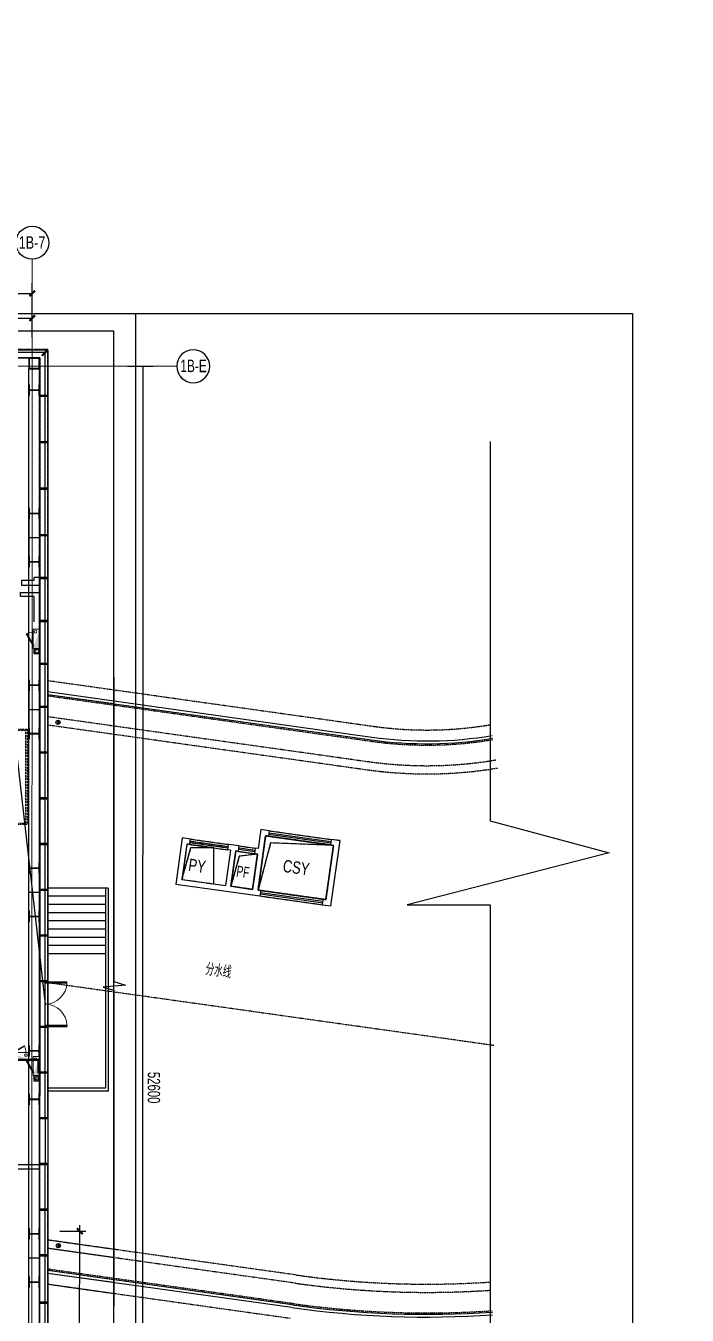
# Model space of a CAD drawing. Header units: millimetres. Extents: x 285006 to 3037698, y -2820855 to 192241.
# Drawn here: x 861499 to 885626, y -2771320 to -2724316 of the extents above; entities that cross this region are included whole.
import ezdxf
from ezdxf.enums import TextEntityAlignment as Align
from ezdxf.xclip import XClip

# ---------------------------------------------------------------- set-up
doc = ezdxf.new("R2010")
doc.units = ezdxf.units.MM
doc.header["$XCLIPFRAME"] = 2
doc.header["$PDMODE"] = 35
doc.header["$PDSIZE"] = -0.1
for name, pattern in [('1#C-6F$0$CONTINOUS', [0]), ('1#C-6F$0$DASH', [0.35, 0.25, -0.1]), ('1#C-6F$0$DASHED2', [0.375, 0.25, -0.125]), ('1#C-6F$0$DOTE', [2.42, 2, -0.2, 0.02, -0.2]), ('DASH', [0.35, 0.25, -0.1])]:
    doc.linetypes.add(name, pattern=pattern)
for name, color, linetype in [('1#C-6F$0$0-XREF', 7, 'Continuous'), ('1#C-6F$0$A-ROOM-IDEN', 7, 'Continuous'), ('1#C-6F$0$A-WALL', 2, 'Continuous'), ('1#C-6F$0$S-W-BEAMLINE', 4, '1#C-6F$0$DASHED2'), ('4玻璃幕墙', 1, 'Continuous'), ('6铝型材', 8, 'Continuous'), ('___', 4, 'Continuous'), ('__附着_A10-J_KJ_2_B_28F_SEN22M3I_设计区$0$A_WALL_BRIK(砌块墙)', 190, 'Continuous'), ('BS-STAIR', 30, 'Continuous'), ('COLUMN', 160, 'Continuous'), ('DOOR', 60, 'Continuous'), ('DS-NOTES', 8, 'Continuous'), ('FF-FURN', 51, 'Continuous'), ('WALL', 255, 'Continuous'), ('WALL-地台', 8, 'Continuous')]:
    doc.layers.add(name, color=color, linetype=linetype)
for name, color, linetype, lineweight in [('1#C-6F$0$0LL', 10, 'Continuous', 30), ('1#C-6F$0$0XG-X', 1, 'Continuous', 18), ('1#C-6F$0$A-ANNO-GRID', 10, '1#C-6F$0$DOTE', 18), ('1#C-6F$0$A-ANNO-GRID-DIMS', 117, 'Continuous', 18), ('1#C-6F$0$A-ANNO-SYMB', 4, 'Continuous', 25), ('1#C-6F$0$A-ANNO-TEXT', 7, 'Continuous', 25), ('1#C-6F$0$A-FLOR-BALC', 74, 'Continuous', 30), ('1#C-6F$0$A-HOLE', 5, 'Continuous', 25), ('1#C-6F$0$A-SHET-TEXT', 7, 'Continuous', 25), ('1#C-6F$0$P-DRAI-FLDR', 1, 'Continuous', 20), ('DIM-1B-6F$0$A-ANNO-DIMS', 73, 'Continuous', 18), ('WALL-1C-6F-1$0$A-WALL-GLAZ', 142, 'Continuous', 18), ('板边洞口-1C-6F$0$A-HOLE', 5, 'Continuous', 25)]:
    doc.layers.add(name, color=color, linetype=linetype, lineweight=lineweight)
doc.layers.add('1#C-6F$0$0ll-point', color=1, linetype='Continuous', plot=False)
doc.layers.add('1#C-6F$0$20201221墙身范围', color=6, linetype='Continuous', plot=False)
doc.styles.add('1#C-6F$0$HYGB2014', font='hygbsz.shx', dxfattribs={"width": 0.7, "bigfont": 'hygbhz.shx'})
doc.styles.add('1#C-6F$0$HYGBSZ', font='hygbsz', dxfattribs={"width": 0.7, "bigfont": 'hygbhz'})
doc.styles.add('1#C-6F$0$Standard', font='gbenor.shx', dxfattribs={"bigfont": 'gbcbig.shx'})
doc.styles.add('CCD_DIM', font='archs.shx', dxfattribs={"width": 0.7})
doc.styles.add('DIM-1B-6F$0$HYGB2014', font='hygbsz.shx', dxfattribs={"width": 0.7, "bigfont": 'hygbhz.shx'})
doc.dimstyles.new('1#C-6F$0$DIMN150', dxfattribs={"dimscale": 1.5, "dimtxt": 260, "dimasz": 100, "dimexe": 150, "dimexo": 300, "dimgap": 100, "dimtad": 0, "dimdec": 0, "dimzin": 0, "dimdsep": 46, "dimtxsty": '1#C-6F$0$HYGBSZ', "dimblk": '1#C-6F$0$_ArchTick', "dimcen": 0.09, "dimdle": 150, "dimclrd": 256, "dimclre": 256, "dimclrt": 7, "dimazin": 0, "dimtfac": 1, "dimtdec": 0, "dimtix": 1, "dimtmove": 2, "dimatfit": 3, "dimldrblk": '1#C-6F$0$_ArchTick', "dimfxl": 250, "dimtvp": 1, "dimtolj": 1, "dimtzin": 0, "dimarcsym": 0})
doc.dimstyles.new('1#C-6F$0$HYDIMN150', dxfattribs={"dimscale": 1.5, "dimtxt": 300, "dimasz": 1, "dimexe": 250, "dimexo": 300, "dimgap": 0, "dimtad": 0, "dimdec": 0, "dimzin": 0, "dimdsep": 46, "dimtxsty": '1#C-6F$0$HYGB2014', "dimblk": '1#C-6F$0$_ArchTick', "dimcen": 0.09, "dimclrt": 7, "dimazin": 0, "dimtfac": 1, "dimtdec": 0, "dimtix": 1, "dimtmove": 2, "dimatfit": 3, "dimfxl": 1, "dimtvp": 1, "dimtolj": 1, "dimtzin": 0, "dimarcsym": 0})
doc.dimstyles.new('DIM-1B-6F$0$DIMN', dxfattribs={"dimtxt": 300, "dimasz": 100, "dimexe": 250, "dimexo": 300, "dimgap": 0, "dimtad": 0, "dimdec": 0, "dimzin": 0, "dimdsep": 46, "dimtxsty": 'DIM-1B-6F$0$HYGB2014', "dimblk": 'DIM-1B-6F$0$_archtick', "dimcen": 0.09, "dimdle": 150, "dimclrt": 7, "dimazin": 0, "dimtfac": 1, "dimtdec": 0, "dimtix": 1, "dimtmove": 2, "dimatfit": 3, "dimfxl": 1, "dimtvp": 1, "dimtolj": 1, "dimtzin": 0, "dimarcsym": 0})

# ---------------------------------------------------------------- blocks, each defined once
blk = doc.blocks.new('WALL-1C-6F-1$0$mullion_____')
at = {"layer": '6铝型材'}
for p, q in [((-36798, -1713), (-36798, -1433)), ((-36798, -1433), (-36758, -1433)), ((-36798, -1713), (-36758, -1713)), ((-36778, -1713), (-36778, -1733)), ((-36758, -1713), (-36758, -1433))]:
    blk.add_line(p, q, dxfattribs=at)
blk = doc.blocks.new('WALL-1C-6F-1')
at = {"layer": '4玻璃幕墙'}
for p, q in [((98388635, 18822923), (98374985, 18822923)), ((98388635, 18810242), (98388635, 18822923)), ((98388735, 18810559), (98400553, 18808898)), ((98388735, 18810458), (98400539, 18808799))]:
    blk.add_line(p, q, dxfattribs=at)
for points in [[(98388635, 18795019), (98388635, 18810242)], [(98388635, 18768923), (98388635, 18793313)], [(98397644, 18788201), (98388735, 18789453)], [(98397630, 18788102), (98388735, 18789352)]]:
    blk.add_lwpolyline(points, dxfattribs=at)
for radius, start, end in [(14500, 262, 279.5066), (14400, 262, 279.5066), (35400, 262.0003, 273.8853), (35300, 262.0003, 273.8853)]:
    blk.add_arc((98402557, 18823158), radius, start, end, dxfattribs=at)
at = {"layer": 'WALL-地台', "linetype": 'DASH', "ltscale": 200}
for p, q in [((98388735, 18823023), (98374885, 18823023)), ((98388735, 18810228), (98388735, 18823023)), ((98388435, 18822723), (98375185, 18822723)), ((98388435, 18810270), (98388435, 18822723)), ((98388735, 18810963), (98400608, 18809294)), ((98388735, 18810407), (98400532, 18808749)), ((98388735, 18809650), (98400427, 18808007)), ((98388735, 18809347), (98400386, 18807709)), ((98388735, 18799955), (98405023, 18797666))]:
    blk.add_line(p, q, dxfattribs=at)
for points in [[(98388435, 18794979), (98388435, 18810270)], [(98388735, 18794999), (98388735, 18810228)], [(98388435, 18768923), (98388435, 18793313)], [(98388735, 18768923), (98388735, 18793333)], [(98397797, 18789290), (98388735, 18790564)], [(98397755, 18788993), (98388735, 18790261)], [(98397651, 18788251), (98388735, 18789504)], [(98397574, 18787706), (98388735, 18788948)]]:
    blk.add_lwpolyline(points, dxfattribs=at)
for radius, start, end in [(14000, 262, 279.5066), (14550, 262, 279.5066), (15600, 262, 279.5066), (15300, 262, 279.5066), (34500, 262.0003, 273.8853), (34200, 262.0003, 273.8853), (35250, 262.0003, 273.8853)]:
    blk.add_arc((98402557, 18823158), radius, start, end, dxfattribs=at)
at = {"layer": 'WALL-1C-6F-1$0$A-WALL-GLAZ', "lineweight": -3}
for p, xscale, rotation in [((98413516, 18795791), -0.9999999999999999, 134.9999997691784), ((98387002, 18784554), -1, 89.99999957281068), ((98387002, 18782863), -1, 89.99999957281068), ((98387002, 18781172), -1, 89.99999957281068), ((98387002, 18777915), -1, 89.99999957281068), ((98387002, 18776349), -1, 89.99999957281068), ((98387002, 18774783), -1, 89.99999957281068), ((98387002, 18773217), -1, 89.99999957281068), ((98387002, 18771551), -1, 89.99999957281068), ((98387002, 18769885), -1, 89.99999957293808), ((98387002, 18768219), -1, 89.99999957281068), ((98387002, 18766552), -1, 89.99999957293808), ((98387002, 18764886), -1, 89.99999957281068), ((98387002, 18763220), -1, 89.99999957281068), ((98387002, 18761554), -1, 89.99999957281068), ((98387002, 18759888), -1, 89.99999957281068), ((98387002, 18758221), -1, 89.99999957281068), ((98387002, 18756555), -1, 89.99999957281068), ((98387002, 18754889), -1, 89.99999957281068), ((98387002, 18753223), -1, 89.99999957281068), ((98387002, 18751499), -1, 89.99999957281068)]:
    blk.add_blockref('WALL-1C-6F-1$0$mullion_____', p, dxfattribs=dict(at, xscale=xscale, rotation=rotation))
at = {"layer": 'WALL-地台', "linetype": 'DASH', "ltscale": 200, "xscale": -1, "rotation": 89.99999957281068}
blk.add_blockref('WALL-1C-6F-1$0$mullion_____', (98387002, 18779481), dxfattribs=at)
blk = doc.blocks.new('1#C-6F$0$A$C07A93526')
at = {"layer": '1#C-6F$0$P-DRAI-FLDR', "lineweight": -3}
for p, q in [((-29, 70), (-9, -75)), ((-11, 75), (11, -75)), ((9, 75), (29, -70))]:
    blk.add_line(p, q, dxfattribs=at)
blk.add_circle((0, 0), 75.9, dxfattribs=at)
blk = doc.blocks.new('1#C-6F$0$A$C346419F8')
at = {"layer": '1#C-6F$0$S-W-BEAMLINE', "color": 6, "linetype": '1#C-6F$0$CONTINOUS'}
for points in [[(0, 400), (0, 0), (400, 0), (400, 400)], [(20, 380), (20, 20), (380, 20), (380, 380)]]:
    blk.add_lwpolyline(points, close=True, dxfattribs=at)
blk = doc.blocks.new('1#C-6F$0$A$C13D20D7F')
at = {"layer": '1#C-6F$0$S-W-BEAMLINE', "color": 6, "linetype": '1#C-6F$0$CONTINOUS'}
blk.add_lwpolyline([(380, 200), (20, 200), (20, 13), (0, 13), (0, 413), (20, 413), (20, 225), (380, 225), (380, 413), (400, 413), (400, 13), (380, 13)], close=True, dxfattribs=at)
blk = doc.blocks.new('dfgdergherhre')
at = {"layer": 'WALL-地台', "linetype": 'DASH', "ltscale": 200}
for p, q in [((3281179, 4575341, 0), (3281179, 4627346, 0)), ((3281579, 4575341, 0), (3281579, 4627346, 0)), ((3281579, 4621182, 0), (3281179, 4621182, 0)), ((3281579, 4614919, 0), (3281179, 4614919, 0)), ((3281179, 4608266, 0), (3281579, 4608266, 0)), ((3281179, 4594937, 0), (3281579, 4594937, 0))]:
    blk.add_line(p, q, dxfattribs=at)
at = {"layer": '1#C-6F$0$0-XREF', "ltscale": 1.5, "rotation": 359.999308722076}
for name, p in [('1#C-6F$0$A$C346419F8', (3281179, 4627346, 0)), ('1#C-6F$0$A$C13D20D7F', (3281179, 4626363, 0)), ('1#C-6F$0$A$C13D20D7F', (3281179, 4621865, 0)), ('1#C-6F$0$A$C13D20D7F', (3281179, 4620099, 0)), ('1#C-6F$0$A$C13D20D7F', (3281179, 4615602, 0)), ('1#C-6F$0$A$C13D20D7F', (3281179, 4613836, 0)), ('1#C-6F$0$A$C13D20D7F', (3281179, 4608937, 0)), ('1#C-6F$0$A$C13D20D7F', (3281179, 4607171, 0)), ('1#C-6F$0$A$C13D20D7F', (3281179, 4602272, 0)), ('1#C-6F$0$A$C13D20D7F', (3281179, 4600506, 0)), ('1#C-6F$0$A$C13D20D7F', (3281179, 4595607, 0)), ('1#C-6F$0$A$C13D20D7F', (3281179, 4593841, 0))]:
    blk.add_blockref(name, p, dxfattribs=at)
blk = doc.blocks.new('DFHRTHRTH')
at = {"layer": 'COLUMN', "linetype": 'Continuous'}
for p, q in [((3286781, 4610248, 0), (3286545, 4608564, 0)), ((3287078, 4610206, 0), (3286781, 4610248, 0)), ((3287050, 4610008, 0), (3287078, 4610206, 0)), ((3289822, 4610325, 0), (3289543, 4608345, 0)), ((3289651, 4610551, 0), (3289554, 4609858, 0)), ((3289948, 4610509, 0), (3289651, 4610551, 0)), ((3289921, 4610311, 0), (3289822, 4610325, 0)), ((3289948, 4610509, 0), (3289921, 4610311, 0)), ((3292198, 4609991, 0), (3292226, 4610189, 0)), ((3292523, 4610148, 0), (3292226, 4610189, 0)), ((3286951, 4610022, 0), (3286771, 4608735, 0)), ((3287050, 4610008, 0), (3286951, 4610022, 0)), ((3288536, 4609799, 0), (3288355, 4608512, 0)), ((3288437, 4609813, 0), (3288465, 4610011, 0)), ((3288536, 4609799, 0), (3288437, 4609813, 0)), ((3288861, 4609955, 0), (3288465, 4610011, 0)), ((3288734, 4609771, 0), (3288553, 4608484, 0)), ((3288833, 4609757, 0), (3288734, 4609771, 0)), ((3288833, 4609757, 0), (3288861, 4609955, 0)), ((3289427, 4609674, 0), (3289455, 4609872, 0)), ((3289554, 4609858, 0), (3289455, 4609872, 0)), ((3292297, 4609977, 0), (3292019, 4607997, 0)), ((3292523, 4610148, 0), (3292189, 4607771, 0)), ((3292297, 4609977, 0), (3292198, 4609991, 0)), ((3289345, 4608373, 0), (3289526, 4609660, 0)), ((3289526, 4609660, 0), (3289427, 4609674, 0)), ((3286545, 4608564, 0), (3289614, 4608133, 0)), ((3286771, 4608735, 0), (3288355, 4608512, 0)), ((3288553, 4608484, 0), (3289345, 4608373, 0)), ((3289543, 4608345, 0), (3289642, 4608331, 0)), ((3289642, 4608331, 0), (3289614, 4608133, 0)), ((3291892, 4607813, 0), (3291920, 4608011, 0)), ((3291892, 4607813, 0), (3292189, 4607771, 0)), ((3291920, 4608011, 0), (3292019, 4607997, 0))]:
    blk.add_line(p, q, dxfattribs=at)
blk = doc.blocks.new('1#C-6F$0$单出口带卷盘消火栓')
at = {"layer": '1#C-6F$0$0XG-X'}
for p, q in [((368866, -61966), (368866, -61726)), ((368866, -61726), (369566, -61726)), ((368866, -61966), (368966, -61966)), ((368966, -61966), (369466, -61966)), ((369021, -62195), (369454, -61945)), ((369033, -62216), (369466, -61966)), ((369466, -61966), (369454, -61945)), ((369466, -61966), (369566, -61966)), ((369566, -61966), (369566, -61726)), ((369021, -62195), (369034, -62216))]:
    blk.add_line(p, q, dxfattribs=at)
blk.add_circle((368965, -61874), 50, dxfattribs=at)
blk.add_arc((369466, -61966), 500, 180, 207.134, dxfattribs=at)
blk.add_solid([(368866, -61726), (369566, -61966), (369566, -61726)], dxfattribs=at)
blk = doc.blocks.new('WALL-1C-6F-1$0$WALL-1C-6F-1$0$$DorLib2D$00000002')
for p, q in [((-0.5, 0), (-0.5, 0.4875)), ((-0.475, 0.4875), (-0.5, 0.4875)), ((-0.475, 0), (-0.475, 0.4875)), ((0.475, 0), (0.475, 0.4875)), ((0.475, 0.4875), (0.5, 0.4875)), ((0.5, 0), (0.5, 0.4875)), ((-0.5, 0), (-0.475, 0)), ((0.5, 0), (0.475, 0))]:
    blk.add_line(p, q)
at = {"lineweight": 13}
for centre, start, end in [((-0.4875, 0), 0, 88.53072), ((0.4875, 0), 91.46928, 180)]:
    blk.add_arc(centre, 0.4875, start, end, dxfattribs=at)
blk = doc.blocks.new('DIM-1B-6F$0$_archtick')
at = {"const_width": 0.4}
blk.add_lwpolyline([(-0.7, -0.7), (0.7, 0.7)], dxfattribs=at)
blk = doc.blocks.new('CCD_Dimension_Tick')
at = {"color": 0, "linetype": 'ByBlock'}
for p, q in [((-1.09, 0), (0, 0)), ((0, 0), (1.09, 0))]:
    blk.add_line(p, q, dxfattribs=at)
at = {"color": 0, "linetype": 'Continuous', "const_width": 0.608}
blk.add_lwpolyline([(-0.61, -0.61), (0.61, 0.61)], dxfattribs=at)
blk = doc.blocks.new('*D1549')
at = {"layer": '___', "color": 44, "lineweight": -2, "transparency": 16777216}
for p, q in [((858779, -1074647), (858779, -1074959)), ((858879, -1074809), (859406, -1074809)), ((859506, -1074647), (859506, -1074959))]:
    blk.add_line(p, q, dxfattribs=at)
at = {"layer": 'Defpoints', "color": 0, "transparency": 16777216}
for p in [(858779, -1074497, 0), (859506, -1074497, 0), (859506, -1074809), (1058083, -2814913), (1059208, -2814913), (1059208, -2816155)]:
    blk.add_point(p, dxfattribs=at)
at = {"layer": 'DIM-1B-6F$0$A-ANNO-DIMS', "color": 0, "lineweight": -2, "transparency": 16777216}
for p, q in [((1058083, -2815213), (1058083, -2816405)), ((1059208, -2815213), (1059208, -2816405)), ((1057933, -2816155), (1059358, -2816155))]:
    blk.add_line(p, q, dxfattribs=at)
at = {"layer": '___', "color": 44, "lineweight": -2, "transparency": 16777216, "xscale": 100, "yscale": 100, "zscale": 100}
for p, rotation in [((858779, -1074809), 180.0002028373054), ((859506, -1074809), 0.0002028373054437641)]:
    blk.add_blockref('CCD_Dimension_Tick', p, dxfattribs=dict(at, rotation=rotation))
at = {"layer": 'DIM-1B-6F$0$A-ANNO-DIMS', "color": 0, "lineweight": -2, "transparency": 16777216, "xscale": 100, "yscale": 100, "zscale": 100, "rotation": 180}
blk.add_blockref('DIM-1B-6F$0$_archtick', (1058083, -2816155), dxfattribs=at)
at = {"layer": 'DIM-1B-6F$0$A-ANNO-DIMS', "color": 0, "lineweight": -2, "transparency": 16777216, "xscale": 100, "yscale": 100, "zscale": 100}
blk.add_blockref('DIM-1B-6F$0$_archtick', (1059208, -2816155), dxfattribs=at)
at = {"layer": '___', "color": 50, "transparency": 16777216, "insert": (859142, -1074674), "char_height": 150, "attachment_point": 5, "rotation": 0.0002, "style": 'CCD_DIM'}
blk.add_mtext('\\A1;725', dxfattribs=at)
at = {"layer": 'DIM-1B-6F$0$A-ANNO-DIMS', "color": 7, "transparency": 16777216, "insert": (1058645, -2815855), "char_height": 300, "attachment_point": 5, "style": 'DIM-1B-6F$0$HYGB2014'}
blk.add_mtext('\\A1;1125', dxfattribs=at)
blk = doc.blocks.new('*D1550')
at = {"layer": '___', "color": 44, "lineweight": -2, "transparency": 16777216}
for p, q in [((854266, -1074647), (854266, -1075059)), ((856470, -1074909), (854366, -1074909)), ((856570, -1074647), (856570, -1075059))]:
    blk.add_line(p, q, dxfattribs=at)
at = {"layer": 'Defpoints', "color": 0, "transparency": 16777216}
for p in [(854266, -1074497, 0), (856570, -1074497, 0), (854266, -1074909), (1059208, -2814913), (1060333, -2814913), (1060333, -2816155)]:
    blk.add_point(p, dxfattribs=at)
at = {"layer": 'DIM-1B-6F$0$A-ANNO-DIMS', "color": 0, "lineweight": -2, "transparency": 16777216}
for p, q in [((1059208, -2815213), (1059208, -2816405)), ((1060333, -2815213), (1060333, -2816405)), ((1059058, -2816155), (1060483, -2816155))]:
    blk.add_line(p, q, dxfattribs=at)
at = {"layer": '___', "color": 44, "lineweight": -2, "transparency": 16777216, "xscale": 100, "yscale": 100, "zscale": 100, "rotation": 180}
blk.add_blockref('CCD_Dimension_Tick', (854266, -1074909), dxfattribs=at)
at = {"layer": '___', "color": 44, "lineweight": -2, "transparency": 16777216, "xscale": 100, "yscale": 100, "zscale": 100}
blk.add_blockref('CCD_Dimension_Tick', (856570, -1074909), dxfattribs=at)
at = {"layer": 'DIM-1B-6F$0$A-ANNO-DIMS', "color": 0, "lineweight": -2, "transparency": 16777216, "xscale": 100, "yscale": 100, "zscale": 100, "rotation": 180}
blk.add_blockref('DIM-1B-6F$0$_archtick', (1059208, -2816155), dxfattribs=at)
at = {"layer": 'DIM-1B-6F$0$A-ANNO-DIMS', "color": 0, "lineweight": -2, "transparency": 16777216, "xscale": 100, "yscale": 100, "zscale": 100}
blk.add_blockref('DIM-1B-6F$0$_archtick', (1060333, -2816155), dxfattribs=at)
at = {"layer": '___', "color": 50, "transparency": 16777216, "insert": (855418, -1074774), "char_height": 150, "attachment_point": 5, "style": 'CCD_DIM'}
blk.add_mtext('\\A1;2305', dxfattribs=at)
at = {"layer": 'DIM-1B-6F$0$A-ANNO-DIMS', "color": 7, "transparency": 16777216, "insert": (1059770, -2815855), "char_height": 300, "attachment_point": 5, "style": 'DIM-1B-6F$0$HYGB2014'}
blk.add_mtext('\\A1;1125', dxfattribs=at)
blk = doc.blocks.new('*D1551')
at = {"layer": '___', "color": 44, "lineweight": -2, "transparency": 16777216}
for p, q in [((855943, -1074647), (855943, -1074804)), ((856043, -1074654), (856470, -1074654)), ((856570, -1074647), (856570, -1074804))]:
    blk.add_line(p, q, dxfattribs=at)
at = {"layer": 'Defpoints', "color": 0, "transparency": 16777216}
for p in [(855943, -1074497, 0), (856570, -1074497, 0), (856570, -1074654), (1060333, -2814913), (1061458, -2814913), (1061458, -2816155)]:
    blk.add_point(p, dxfattribs=at)
at = {"layer": 'DIM-1B-6F$0$A-ANNO-DIMS', "color": 0, "lineweight": -2, "transparency": 16777216}
for p, q in [((1060333, -2815213), (1060333, -2816405)), ((1061458, -2815213), (1061458, -2816405)), ((1060183, -2816155), (1061608, -2816155))]:
    blk.add_line(p, q, dxfattribs=at)
at = {"layer": '___', "color": 44, "lineweight": -2, "transparency": 16777216, "xscale": 100, "yscale": 100, "zscale": 100, "rotation": 180}
blk.add_blockref('CCD_Dimension_Tick', (855943, -1074654), dxfattribs=at)
at = {"layer": '___', "color": 44, "lineweight": -2, "transparency": 16777216, "xscale": 100, "yscale": 100, "zscale": 100}
blk.add_blockref('CCD_Dimension_Tick', (856570, -1074654), dxfattribs=at)
at = {"layer": 'DIM-1B-6F$0$A-ANNO-DIMS', "color": 0, "lineweight": -2, "transparency": 16777216, "xscale": 100, "yscale": 100, "zscale": 100, "rotation": 180}
blk.add_blockref('DIM-1B-6F$0$_archtick', (1060333, -2816155), dxfattribs=at)
at = {"layer": 'DIM-1B-6F$0$A-ANNO-DIMS', "color": 0, "lineweight": -2, "transparency": 16777216, "xscale": 100, "yscale": 100, "zscale": 100}
blk.add_blockref('DIM-1B-6F$0$_archtick', (1061458, -2816155), dxfattribs=at)
at = {"layer": '___', "color": 50, "transparency": 16777216, "insert": (856257, -1074519), "char_height": 150, "attachment_point": 5, "style": 'CCD_DIM'}
blk.add_mtext('\\A1;625', dxfattribs=at)
at = {"layer": 'DIM-1B-6F$0$A-ANNO-DIMS', "color": 7, "transparency": 16777216, "insert": (1060895, -2815855), "char_height": 300, "attachment_point": 5, "style": 'DIM-1B-6F$0$HYGB2014'}
blk.add_mtext('\\A1;1125', dxfattribs=at)
blk = doc.blocks.new('1#C-6F$0$立管-150')
blk.add_circle((0, 0), 100)
at = {"layer": '1#C-6F$0$0ll-point'}
for p in [(-150, 150), (0, 0), (150, 150), (-150, -150), (150, -150)]:
    blk.add_point(p, dxfattribs=at)
blk = doc.blocks.new('1#C-6F$0$354100')
at = {"layer": '1#C-6F$0$0ll-point'}
blk.add_lwpolyline([(-150, 150), (150, 150), (150, -150), (-150, -150)], close=True, dxfattribs=at)
at = {"layer": '1#C-6F$0$0LL'}
blk.add_blockref('1#C-6F$0$立管-150', (0, 0), dxfattribs=at)
blk = doc.blocks.new('1#C-6F$0$_axiso')
blk.add_circle((0, 0), 0.5)
at = {"layer": '1#C-6F$0$A-SHET-TEXT', "style": '1#C-6F$0$Standard', "width": 2.471841}
blk.add_attdef('A', text='', height=0.38, dxfattribs=at).set_placement((-0.41, -0.181), (0.395, -0.181), align=Align.FIT)
blk = doc.blocks.new('1#C-6F$0$_ArchTick')
at = {"const_width": 0.5}
blk.add_lwpolyline([(-0.7, -0.7), (0.7, 0.7)], dxfattribs=at)
blk = doc.blocks.new('*D547')
at = {"layer": '1#C-6F$0$A-ANNO-GRID-DIMS', "color": 0, "lineweight": -2, "transparency": 16777216}
for p, q in [((-9000, 53650), (-9000, 54725)), ((0, 53650), (0, 54725)), ((-9000, 54350), (0, 54350))]:
    blk.add_line(p, q, dxfattribs=at)
at = {"layer": 'Defpoints', "color": 0, "transparency": 16777216}
for p in [(0, 54350), (-9000, 53200), (0, 53200)]:
    blk.add_point(p, dxfattribs=at)
at = {"layer": '1#C-6F$0$A-ANNO-GRID-DIMS', "color": 0, "lineweight": -2, "transparency": 16777216, "xscale": 150, "yscale": 150, "zscale": 150, "rotation": 180}
blk.add_blockref('1#C-6F$0$_ArchTick', (-9000, 54350), dxfattribs=at)
at = {"layer": '1#C-6F$0$A-ANNO-GRID-DIMS', "color": 0, "lineweight": -2, "transparency": 16777216, "xscale": 150, "yscale": 150, "zscale": 150}
blk.add_blockref('1#C-6F$0$_ArchTick', (0, 54350), dxfattribs=at)
at = {"layer": '1#C-6F$0$A-ANNO-GRID-DIMS', "color": 7, "lineweight": -3, "transparency": 16777216, "insert": (-4500, 54740), "char_height": 390, "attachment_point": 5, "style": '1#C-6F$0$HYGB2014'}
blk.add_mtext('\\A1;9000', dxfattribs=at)
blk = doc.blocks.new('*D548')
at = {"layer": '1#C-6F$0$A-ANNO-GRID-DIMS', "color": 0, "lineweight": -2, "transparency": 16777216}
for p, q in [((-12650, 54550), (-12650, 55625)), ((0, 54550), (0, 55625)), ((-12650, 55250), (0, 55250))]:
    blk.add_line(p, q, dxfattribs=at)
at = {"layer": 'Defpoints', "color": 0, "transparency": 16777216}
for p in [(0, 55250), (-12650, 54100), (0, 54100)]:
    blk.add_point(p, dxfattribs=at)
at = {"layer": '1#C-6F$0$A-ANNO-GRID-DIMS', "color": 0, "lineweight": -2, "transparency": 16777216, "xscale": 150, "yscale": 150, "zscale": 150, "rotation": 180}
blk.add_blockref('1#C-6F$0$_ArchTick', (-12650, 55250), dxfattribs=at)
at = {"layer": '1#C-6F$0$A-ANNO-GRID-DIMS', "color": 0, "lineweight": -2, "transparency": 16777216, "xscale": 150, "yscale": 150, "zscale": 150}
blk.add_blockref('1#C-6F$0$_ArchTick', (0, 55250), dxfattribs=at)
at = {"layer": '1#C-6F$0$A-ANNO-GRID-DIMS', "color": 7, "lineweight": -3, "transparency": 16777216, "insert": (-6325, 55640), "char_height": 390, "attachment_point": 5, "style": '1#C-6F$0$HYGB2014'}
blk.add_mtext('\\A1;12650', dxfattribs=at)
blk = doc.blocks.new('*D550')
at = {"layer": '1#C-6F$0$A-ANNO-GRID-DIMS', "color": 0, "lineweight": -2, "transparency": 16777216}
for p, q in [((3479, 52600), (4413, 52600)), ((4038, 52600), (4038, 0)), ((3479, 0), (4413, 0))]:
    blk.add_line(p, q, dxfattribs=at)
at = {"layer": 'Defpoints', "color": 0, "transparency": 16777216}
for p in [(3029, 52600), (3029, 0), (4038, 0)]:
    blk.add_point(p, dxfattribs=at)
at = {"layer": '1#C-6F$0$A-ANNO-GRID-DIMS', "color": 0, "lineweight": -2, "transparency": 16777216, "xscale": 1.5, "yscale": 1.5, "zscale": 1.5}
for p, rotation in [((4038, 52600), 90), ((4038, 0), 270)]:
    blk.add_blockref('1#C-6F$0$_ArchTick', p, dxfattribs=dict(at, rotation=rotation))
at = {"layer": '1#C-6F$0$A-ANNO-GRID-DIMS', "color": 7, "lineweight": -3, "transparency": 16777216, "insert": (4450, 26300), "char_height": 450, "attachment_point": 5, "rotation": 270, "style": '1#C-6F$0$HYGB2014'}
blk.add_mtext('\\A1;52600', dxfattribs=at)
blk = doc.blocks.new('*D1597')
at = {"layer": '1#C-6F$0$20201221墙身范围', "lineweight": -2, "transparency": 16777216}
for p, q in [((863437, -2790456), (863470, -2768033)), ((862738, -2768257), (863694, -2768259)), ((862706, -2790230), (863662, -2790231))]:
    blk.add_line(p, q, dxfattribs=at)
at = {"layer": 'Defpoints', "color": 0, "transparency": 16777216}
for p in [(862288, -2768257, 0), (863469, -2768258), (862256, -2790229, 0)]:
    blk.add_point(p, dxfattribs=at)
at = {"layer": '1#C-6F$0$20201221墙身范围', "lineweight": -2, "transparency": 16777216, "xscale": 150, "yscale": 150, "zscale": 150}
for p, rotation in [((863469, -2768258), 89.91620037919664), ((863437, -2790231), 269.9162003791966)]:
    blk.add_blockref('1#C-6F$0$_ArchTick', p, dxfattribs=dict(at, rotation=rotation))
at = {"layer": '1#C-6F$0$20201221墙身范围', "color": 7, "transparency": 16777216, "insert": (862957, -2779244), "char_height": 375, "attachment_point": 5, "rotation": 89.9162, "style": '1#C-6F$0$HYGBSZ'}
blk.add_mtext('\\A1;{\\fSimSun|b0|i0|c134|p2;\\W0.7;参墙身14}', dxfattribs=at)
blk = doc.blocks.new('1#C-6F$0$A$C465C26A5')
at = {"layer": '1#C-6F$0$A-ANNO-GRID', "ltscale": 1.5}
for p, q in [((0, 56496.4), (0, -2715.8)), ((-15404.1, 52600), (5275, 52600))]:
    blk.add_line(p, q, dxfattribs=at)
at = {"layer": '1#C-6F$0$A-ANNO-SYMB'}
ref = blk.add_blockref('1#C-6F$0$_axiso', (0, 57096.4), dxfattribs=dict(at, xscale=1200, yscale=1200))
ref.add_attrib('A', '1B-7', dxfattribs={"layer": '1#C-6F$0$A-ANNO-TEXT', "height": 456, "style": '1#C-6F$0$HYGB2014', "width": 0.577833}).set_placement((-492.1, 56879.3), (474, 56879.3), align=Align.FIT)
ref = blk.add_blockref('1#C-6F$0$_axiso', (5875, 52600), dxfattribs=dict(at, xscale=-1200, yscale=1200))
ref.add_attrib('A', '1B-E', dxfattribs={"layer": '1#C-6F$0$A-ANNO-TEXT', "height": 456, "style": '1#C-6F$0$HYGB2014', "width": 0.585436}).set_placement((5401, 52383), (6367.1, 52383), align=Align.FIT)
at = {"layer": '1#C-6F$0$A-ANNO-GRID-DIMS', "color": 117, "lineweight": -3}
for base, p1, p2, picture, middle in [((0, 55250.1), (-12650, 54100), (0, 54100), '*D548', (-6325, 55640.1)), ((0, 54350.1), (-9000, 53200), (0, 53200), '*D547', (-4500, 54740.1))]:
    dim = blk.add_linear_dim(base=base, p1=p1, p2=p2, dimstyle='1#C-6F$0$HYDIMN150', override={"dimtxt": 260, "dimasz": 100}, dxfattribs=at)
    dim.commit()
    dim.dimension.update_dxf_attribs({"geometry": picture, "text_midpoint": middle, "dimtype": 128})
dim = blk.add_linear_dim(base=(4037.7, 0), p1=(3029.3, 52600), p2=(3029.3, 0), angle=270, dimstyle='1#C-6F$0$HYDIMN150', dxfattribs=at)
dim.commit()
dim.dimension.update_dxf_attribs({"geometry": '*D550', "text_midpoint": (4450.2, 26300), "dimtype": 129, "text_rotation": 270})

msp = doc.modelspace()

# ---------------------------------------------------------------- linework, layer by layer
at = {"elevation": 0}
msp.add_lwpolyline([(848456.1, -2736122.8), (862306.1, -2736122.8), (862305.4, -2790223), (848455.4, -2790222.8)], close=True, dxfattribs=at)
for points in [[(878439.8, -2739475.2), (878439.8, -2753299.9), (882775.8, -2754467.5), (875409.1, -2756358.8), (878439.8, -2756358.8), (878439.8, -2777274.3)], [(864705.7, -2748057.1), (864705.7, -2759159.9), (865137.6, -2759287.4), (864316.4, -2759362.4), (864705.7, -2759474.8), (864705.7, -2770977.3)]]:
    msp.add_lwpolyline(points, dxfattribs=at)
at = {"layer": '1#C-6F$0$A-FLOR-BALC', "color": 74, "lineweight": -3}
for p, q in [((867504.9, -2753962.9, 0), (868891.3, -2754157.7, 0)), ((867504.9, -2753962.9, 0), (868891.3, -2754157.7, 0)), ((870347.3, -2753857.5, 0), (872624.9, -2754177.6, 0)), ((870357.7, -2753783.2, 0), (872635.3, -2754103.3, 0)), ((870364.7, -2753733.7, 0), (872642.3, -2754053.8, 0)), ((870375.1, -2753659.4, 0), (872652.7, -2753979.5, 0)), ((867477.1, -2754160.9, 0), (868863.5, -2754355.8, 0)), ((867477.1, -2754160.9, 0), (868863.5, -2754355.8, 0)), ((867487.5, -2754086.7, 0), (868873.9, -2754281.5, 0)), ((867487.5, -2754086.7, 0), (868873.9, -2754281.5, 0)), ((867494.5, -2754037.1, 0), (868880.9, -2754232, 0)), ((867494.5, -2754037.1, 0), (868880.9, -2754232, 0)), ((869259.6, -2754411.5, 0), (869853.7, -2754495, 0)), ((869270, -2754337.2, 0), (869864.2, -2754420.7, 0)), ((869277, -2754287.7, 0), (869871.1, -2754371.2, 0)), ((869287.4, -2754213.4, 0), (869881.6, -2754296.9, 0)), ((870068.9, -2755838, 0), (872346.5, -2756158.1, 0)), ((870041.1, -2756036, 0), (872318.7, -2756356.2, 0)), ((870051.5, -2755961.8, 0), (872329.1, -2756281.9, 0)), ((870058.5, -2755912.3, 0), (872336.1, -2756232.4, 0))]:
    msp.add_line(p, q, dxfattribs=at)
at = {"layer": '1#C-6F$0$A-HOLE', "elevation": 0}
msp.add_lwpolyline([(872346.5, -2756158.1), (872445.5, -2756172), (872723.9, -2754191.5), (870248.2, -2753843.5), (869969.9, -2755824.1), (870068.9, -2755838)], dxfattribs=at)
msp.add_lwpolyline([(869160.5, -2754397.5), (869952.8, -2754508.9), (869771.8, -2755796.2), (868979.6, -2755684.9)], close=True, dxfattribs=at)
at = {"layer": '1#C-6F$0$A-WALL', "color": 4, "linetype": '1#C-6F$0$DASH'}
for p, q in [((861605.4, -2788827.4, 0), (861606, -2736823, 0)), ((862005.4, -2788827.4, 0), (862006, -2736823, 0))]:
    msp.add_line(p, q, dxfattribs=at)
at = {"layer": '1#C-6F$0$A-WALL'}
for p, q in [((867207.8, -2753921.1, 0), (866971.2, -2755604.6, 0)), ((867504.9, -2753962.9, 0), (867207.8, -2753921.1, 0)), ((867477.1, -2754160.9, 0), (867504.9, -2753962.9, 0)), ((870248.2, -2753843.5, 0), (869969.9, -2755824.1, 0)), ((870078, -2753617.7, 0), (869980.6, -2754310.8, 0)), ((870375.1, -2753659.4, 0), (870078, -2753617.7, 0)), ((870347.3, -2753857.5, 0), (870248.2, -2753843.5, 0)), ((870375.1, -2753659.4, 0), (870347.3, -2753857.5, 0)), ((867378.1, -2754147, 0), (867197.1, -2755434.4, 0)), ((867477.1, -2754160.9, 0), (867378.1, -2754147, 0)), ((868962.5, -2754369.7, 0), (868781.5, -2755657.1, 0)), ((868863.5, -2754355.8, 0), (868891.3, -2754157.7, 0)), ((868962.5, -2754369.7, 0), (868863.5, -2754355.8, 0)), ((869287.4, -2754213.4, 0), (868891.3, -2754157.7, 0)), ((869160.5, -2754397.5, 0), (868979.6, -2755684.9, 0)), ((869259.6, -2754411.5, 0), (869160.5, -2754397.5, 0)), ((869259.6, -2754411.5, 0), (869287.4, -2754213.4, 0)), ((869853.7, -2754495, 0), (869881.6, -2754296.9, 0)), ((869980.6, -2754310.8, 0), (869881.6, -2754296.9, 0)), ((872723.9, -2754191.5, 0), (872445.5, -2756172, 0)), ((872949.8, -2754021.3, 0), (872615.7, -2756397.9, 0)), ((872624.9, -2754177.6, 0), (872652.7, -2753979.5, 0)), ((872723.9, -2754191.5, 0), (872624.9, -2754177.6, 0)), ((872949.8, -2754021.3, 0), (872652.7, -2753979.5, 0)), ((869771.8, -2755796.2, 0), (869952.8, -2754508.9, 0)), ((869952.8, -2754508.9, 0), (869853.7, -2754495, 0)), ((870068.9, -2755838, 0), (870041.1, -2756036, 0)), ((872318.7, -2756356.2, 0), (872346.5, -2756158.1, 0))]:
    msp.add_line(p, q, dxfattribs=at)
at = {"layer": '1#C-6F$0$A-WALL', "ltscale": 1.5}
for p, q in [((866971.2, -2755604.6, 0), (870041.1, -2756036, 0)), ((867197.1, -2755434.4, 0), (868781.5, -2755657.1, 0)), ((868979.6, -2755684.9, 0), (869771.8, -2755796.2, 0)), ((869969.9, -2755824.1, 0), (870068.9, -2755838, 0)), ((872346.5, -2756158.1, 0), (872445.5, -2756172, 0)), ((872318.7, -2756356.2, 0), (872615.7, -2756397.9, 0))]:
    msp.add_line(p, q, dxfattribs=at)
at = {"layer": '1#C-6F$0$S-W-BEAMLINE', "linetype": 'Continuous', "ltscale": 1.5}
for p, q in [((861606, -2737393.5, 0), (861606, -2736823, 0)), ((862006, -2737393.5, 0), (862005.9, -2736823, 0)), ((861605.8, -2756585.5, 0), (861605.8, -2755219.5, 0)), ((862005.7, -2755219.5, 0), (862005.8, -2756585.5, 0)), ((862005.7, -2755219.5, 0), (862005.8, -2756585.5, 0)), ((861605.8, -2755902.5, 0), (862005.8, -2755902.5, 0)), ((861605.6, -2769915.3, 0), (861605.6, -2768549.2, 0)), ((862005.6, -2768549.2, 0), (862005.6, -2769915.3, 0)), ((861605.6, -2769232.2, 0), (862005.6, -2769232.2, 0))]:
    msp.add_line(p, q, dxfattribs=at)
at = {"layer": '1#C-6F$0$S-W-BEAMLINE', "linetype": '1#C-6F$0$CONTINOUS'}
for p, q in [((861605.9, -2742291, 0), (861605.9, -2743657.1, 0)), ((862005.9, -2742291, 0), (862005.9, -2743657.1, 0)), ((862005.9, -2742986.6, 0), (861605.9, -2742986.5, 0)), ((861605.9, -2748554.6, 0), (861605.9, -2749920.7, 0)), ((862005.9, -2748554.6, 0), (862005.9, -2749920.7, 0)), ((862005.9, -2749250.1, 0), (861605.9, -2749250.1, 0))]:
    msp.add_line(p, q, dxfattribs=at)
at = {"layer": '4玻璃幕墙'}
for p, q in [((870357.7, -2753783.2, 0), (872635.3, -2754103.3, 0)), ((870364.7, -2753733.7, 0), (872642.3, -2754053.8, 0)), ((867487.5, -2754086.7, 0), (868873.9, -2754281.5, 0)), ((867494.5, -2754037.1, 0), (868880.9, -2754232, 0)), ((869270, -2754337.2, 0), (869864.2, -2754420.7, 0)), ((869277, -2754287.7, 0), (869871.1, -2754371.2, 0)), ((870051.5, -2755961.8, 0), (872329.1, -2756281.9, 0)), ((870058.5, -2755912.3, 0), (872336.1, -2756232.4, 0))]:
    msp.add_line(p, q, dxfattribs=at)
at = {"layer": '4玻璃幕墙', "elevation": 0}
msp.add_lwpolyline([(862205.7, -2764166.1), (862205.7, -2765832.3)], dxfattribs=at)
at = {"layer": '___'}
msp.add_lwpolyline([(849556.2, -2737015.7), (860488.1, -2745034.3), (862205.8, -2759980.4)], dxfattribs=at)
at = {"layer": 'BS-STAIR'}
for p, q in [((864506.1, -2755747.3, 0), (862305.8, -2755747.3, 0)), ((864406.1, -2755747.3, 0), (864405.6, -2763047.3, 0)), ((864506.1, -2755747.3, 0), (864505.6, -2763147.3, 0)), ((864406, -2756047.3, 0), (862305.8, -2756047.3, 0)), ((864406, -2756347.3, 0), (862305.8, -2756347.3, 0)), ((864406, -2756647.3, 0), (862305.8, -2756647.3, 0)), ((864406, -2756947.3, 0), (862305.8, -2756947.3, 0)), ((864406, -2757247.3, 0), (862305.8, -2757247.3, 0)), ((864406, -2757547.3, 0), (862305.8, -2757547.3, 0)), ((864405.9, -2757847.3, 0), (862305.8, -2757847.3, 0)), ((864405.9, -2758147.3, 0), (862305.8, -2758147.3, 0)), ((864405.6, -2763047.3, 0), (862305.4, -2763047.3, 0)), ((864505.6, -2763147.3, 0), (862305.4, -2763147.3, 0))]:
    msp.add_line(p, q, dxfattribs=at)
at = {"layer": 'BS-STAIR', "elevation": 0}
msp.add_lwpolyline([(863358.9, -2758345.2, 0, 0, 0), (863358.9, -2756197.3, 120, 0, 0), (863359, -2755747.3, 0, 0, 0)], format="xyseb", dxfattribs=at)
at = {"layer": 'Defpoints', "elevation": 0}
for points in [[(822925.4, -2734799.3), (883628.3, -2734799.3), (883628.3, -2792478.4), (822925.4, -2792478.4)], [(845156.1, -2734799.3), (865505.7, -2734799.3), (865505.7, -2792478.4), (845156.1, -2792478.4)]]:
    msp.add_lwpolyline(points, close=True, dxfattribs=at)
at = {"layer": 'DS-NOTES', "linetype": 'DASH', "ltscale": 300, "elevation": 0}
msp.add_lwpolyline([(867378.1, -2754147), (867197.1, -2755434.4), (868356.5, -2755597.3), (868356.2, -2754284.5)], close=True, dxfattribs=at)
for points in [[(867197.1, -2755434.4), (867523.7, -2754274.5), (868356.2, -2754274.3)], [(872723.9, -2754191.5), (870430.4, -2754102.9), (869969.9, -2755824.1)], [(869952.8, -2754508.9), (869288, -2754589.7), (868979.6, -2755684.9)]]:
    msp.add_lwpolyline(points, dxfattribs=at)
at = {"layer": 'FF-FURN', "linetype": 'DASH', "ltscale": 300}
msp.add_lwpolyline([(861055.8, -2750011), (861055.8, -2749961), (861555.8, -2749961), (861555.8, -2753432.8), (861055.8, -2753432.8), (861055.8, -2753382.8), (861505.8, -2753382.8), (861505.8, -2750011)], close=True, dxfattribs=at)
at = {"layer": 'WALL', "elevation": 0}
for points in [[(862005.8, -2744723.5), (861355.8, -2744723.5), (861355.8, -2744523.5), (861805.8, -2744523.5), (861805.8, -2744432.4)], [(862005.8, -2744432.5), (861805.8, -2744432.4)], [(862005.8, -2744723.5), (862005.8, -2744432.5)], [(861805.8, -2746038.3), (861805.8, -2745123.4), (861305.8, -2745123.3), (861305.8, -2744973.3), (862005.9, -2744973.5), (862005.9, -2746038.3)], [(862005.7, -2762036.9), (862005.8, -2762499.9), (861955.8, -2762499.9), (861955.8, -2762036.9)]]:
    msp.add_lwpolyline(points, dxfattribs=at)
at = {"layer": 'WALL'}
msp.add_lwpolyline([(862005.8, -2762036.9), (860855.7, -2762036.9), (860855.7, -2761896.9), (860905.7, -2761896.9), (860905.7, -2761986.9), (862005.7, -2761986.9)], dxfattribs=at)
at = {"layer": 'WALL', "elevation": 0}
msp.add_lwpolyline([(851105.6, -2765982.3), (862005.7, -2765982.3), (862005.7, -2765832.3), (851105.6, -2765832.3)], close=True, dxfattribs=at)
at = {"layer": 'WALL-地台', "linetype": 'DASH', "ltscale": 200}
for p, q in [((867504.9, -2753962.9, 0), (868891.3, -2754157.7, 0)), ((867504.9, -2753962.9, 0), (868891.3, -2754157.7, 0)), ((870347.3, -2753857.5, 0), (872624.9, -2754177.6, 0)), ((870375.1, -2753659.4, 0), (872652.7, -2753979.5, 0)), ((867477.1, -2754160.9, 0), (868863.5, -2754355.8, 0)), ((867477.1, -2754160.9, 0), (868863.5, -2754355.8, 0)), ((867487.5, -2754086.7, 0), (868873.9, -2754281.5, 0)), ((867494.5, -2754037.1, 0), (868880.9, -2754232, 0)), ((869259.6, -2754411.5, 0), (869853.7, -2754495, 0)), ((869287.4, -2754213.4, 0), (869881.6, -2754296.9, 0)), ((870068.9, -2755838, 0), (872346.5, -2756158.1, 0)), ((870041.1, -2756036, 0), (872318.7, -2756356.2, 0))]:
    msp.add_line(p, q, dxfattribs=at)
at = {"layer": 'WALL-地台', "linetype": 'DASH', "ltscale": 200, "elevation": 0}
for points in [[(870248.2, -2753843.5), (872723.9, -2754191.5), (872445.5, -2756172), (869969.9, -2755824.1)], [(869160.5, -2754397.5), (869952.8, -2754508.9), (869771.8, -2755796.2), (868979.6, -2755684.9)], [(869160.5, -2754397.5), (869952.8, -2754508.9), (869771.8, -2755796.2), (868979.6, -2755684.9)]]:
    msp.add_lwpolyline(points, close=True, dxfattribs=at)
for points in [[(872346.5, -2756158.1), (872445.5, -2756172), (872723.9, -2754191.5), (870248.2, -2753843.5), (869969.9, -2755824.1), (870068.9, -2755838)], [(862305.7, -2764146.1), (862305.4, -2765812.3)]]:
    msp.add_lwpolyline(points, dxfattribs=at)
at = {"layer": '板边洞口-1C-6F$0$A-HOLE', "linetype": 'Continuous', "ltscale": 1.5, "elevation": 0}
for points in [[(862005.3, -2790223.5), (848755.3, -2790223.3), (848755.9, -2736423.3), (862005.9, -2736423.5), (862005.3, -2790223.5)], [(867197.1, -2755434.4), (867523.7, -2754274.5), (868356.2, -2754274.3)]]:
    msp.add_lwpolyline(points, dxfattribs=at)
for points in [[(870248.2, -2753843.5), (872723.9, -2754191.5), (872445.5, -2756172), (869969.9, -2755824.1)], [(867378.1, -2754147), (867197.1, -2755434.4), (868356.5, -2755597.3), (868356.2, -2754284.5)], [(869160.5, -2754397.5), (869952.8, -2754508.9), (869771.8, -2755796.2), (868979.6, -2755684.9)]]:
    msp.add_lwpolyline(points, close=True, dxfattribs=at)
at = {"layer": '板边洞口-1C-6F$0$A-HOLE', "elevation": 0}
for points in [[(872723.9, -2754191.5), (870430.4, -2754102.9), (869969.9, -2755824.1)], [(869952.8, -2754508.9), (869288, -2754589.7), (868979.6, -2755684.9)]]:
    msp.add_lwpolyline(points, dxfattribs=at)

# ---------------------------------------------------------------- block references
at = {"ltscale": 1.5, "rotation": 359.9692125216086}
msp.add_blockref('1#C-6F$0$A$C465C26A5', (861706.1, -2789322.7, 0), dxfattribs=at)
at = {"layer": '1#C-6F$0$0-XREF', "ltscale": 1.5}
ref = msp.add_blockref('WALL-1C-6F-1', (-97526656.2, -21557958.5, 0), dxfattribs=dict(at, rotation=359.999308722076))
XClip(ref).set_block_clipping_path([(98372385.8231538981, 18767467.007476639), (98391135.4026873261, 18767467.2336917371), (98391134.7242774069, 18823696.4636914618), (98372385.144743979, 18823696.2374763638)])
at = {"layer": '1#C-6F$0$0-XREF', "ltscale": 1.5, "rotation": 359.999308722076}
for name, p in [('WALL-1C-6F-1', (-97526656.2, -21557958.5, 0)), ('1#C-6F$0$A$C346419F8', (861606, -2736823, 0)), ('1#C-6F$0$A$C13D20D7F', (861606, -2737806, 0)), ('1#C-6F$0$A$C13D20D7F', (861605.9, -2742303.5, 0)), ('1#C-6F$0$A$C13D20D7F', (861605.9, -2744069.6, 0)), ('1#C-6F$0$A$C13D20D7F', (861605.9, -2748567.1, 0)), ('1#C-6F$0$A$C13D20D7F', (861605.8, -2750333.2, 0)), ('1#C-6F$0$A$C13D20D7F', (861605.8, -2755232, 0)), ('1#C-6F$0$A$C13D20D7F', (861605.8, -2756998, 0)), ('1#C-6F$0$A$C13D20D7F', (861605.7, -2761896.9, 0)), ('1#C-6F$0$A$C13D20D7F', (861605.7, -2763662.9, 0)), ('1#C-6F$0$A$C13D20D7F', (861605.6, -2768561.7, 0)), ('1#C-6F$0$A$C13D20D7F', (861605.6, -2770327.8, 0))]:
    msp.add_blockref(name, p, dxfattribs=at)
at = {"layer": '1#C-6F$0$0LL', "xscale": 0.6666666666666666, "yscale": 0.6666666666666666, "zscale": 0.6666666666666666, "rotation": 89.99930865579215}
for p in [(861905.8, -2747114.3, 0), (861905.8, -2762684.4, 0)]:
    msp.add_blockref('1#C-6F$0$354100', p, dxfattribs=at)
at = {"layer": '1#C-6F$0$0XG-X', "rotation": 269.999308721688}
for p in [(923736.7, -2377448.8, 0), (923736.7, -2393018.9, 0)]:
    msp.add_blockref('1#C-6F$0$单出口带卷盘消火栓', p, dxfattribs=at)
at = {"layer": '1#C-6F$0$A-WALL'}
msp.add_blockref('DFHRTHRTH', (-2419573.4, -7364168.9), dxfattribs=at)
at = {"layer": '1#C-6F$0$P-DRAI-FLDR', "lineweight": -3, "rotation": 351.9993082701488}
for p in [(862675.9, -2749706.3, 0), (862675.9, -2749706.3, 0), (862688.1, -2768784.2, 0), (862688.1, -2768784.2, 0)]:
    msp.add_blockref('1#C-6F$0$A$C07A93526', p, dxfattribs=at)
at = {"layer": '__附着_A10-J_KJ_2_B_28F_SEN22M3I_设计区$0$A_WALL_BRIK(砌块墙)'}
msp.add_blockref('dfgdergherhre', (-2419573.4, -7364168.9), dxfattribs=at)
at = {"layer": 'DOOR', "xscale": 1626.216511984318, "yscale": 1626.216511984318, "zscale": 542.0721706614388, "rotation": 269.9965892907508}
msp.add_blockref('WALL-1C-6F-1$0$WALL-1C-6F-1$0$$DorLib2D$00000002', (862205.8, -2759980.4, 0), dxfattribs=at)
at = {"layer": 'WALL', "rotation": 179.999308721688}
msp.add_blockref('1#C-6F$0$单出口带卷盘消火栓', (1230471.2, -2823717.7, 0), dxfattribs=at)

# ---------------------------------------------------------------- texts
at = {"layer": '1#C-6F$0$A-ANNO-TEXT', "style": '1#C-6F$0$HYGB2014', "width": 0.7}
msp.add_text('分水线', height=450, rotation=351.99931, dxfattribs=at).set_placement((868947.4, -2759180.9, 0), align=Align.BOTTOM_RIGHT)
at = {"layer": '1#C-6F$0$A-ROOM-IDEN', "lineweight": -3, "style": '1#C-6F$0$HYGB2014'}
for s, height, width, p in [('PY', 450, 0.8, (867407.3, -2755116.5, 0)), ('CSY', 450, 0.8, (870852.4, -2755154.6, 0)), ('PF', 400, 0.7, (869159.6, -2755324.5, 0))]:
    msp.add_text(s, height=height, rotation=351.99931, dxfattribs=dict(at, width=width)).set_placement(p)

# ---------------------------------------------------------------- dimensions: what is measured, and where the dimension line sits
at = {"layer": '1#C-6F$0$20201221墙身范围'}
dim = msp.add_linear_dim(base=(863469.4, -2768258.4, 0), p1=(862255.7, -2790228.9, 0), p2=(862287.8, -2768256.6, 0), angle=89.9162, text='{\\fSimSun|b0|i0|c134|p2;\\W0.7;参墙身14}', dimstyle='1#C-6F$0$DIMN150', override={"dimtxt": 250}, dxfattribs=at)
dim.commit()
dim.dimension.update_dxf_attribs({"geometry": '*D1597', "text_midpoint": (862956.9, -2779243.7, 0)})
at = {"layer": 'DIM-1B-6F$0$A-ANNO-DIMS'}
for p1, p2, picture, middle in [((1059207.7, -2814913.1), (1060332.7, -2814913.1), '*D1550', (1059770.2, -2815854.7)), ((1060332.7, -2814913.1), (1061457.7, -2814913.1), '*D1551', (1060895.2, -2815854.7)), ((1058082.7, -2814913.1), (1059207.7, -2814913.1), '*D1549', (1058645.2, -2815854.7))]:
    dim = msp.add_aligned_dim(p1=p1, p2=p2, distance=-1241.6, dimstyle='DIM-1B-6F$0$DIMN', dxfattribs=at)
    dim.commit()
    dim.dimension.update_dxf_attribs({"geometry": picture, "text_midpoint": middle})

doc.saveas('drawing.dxf')
